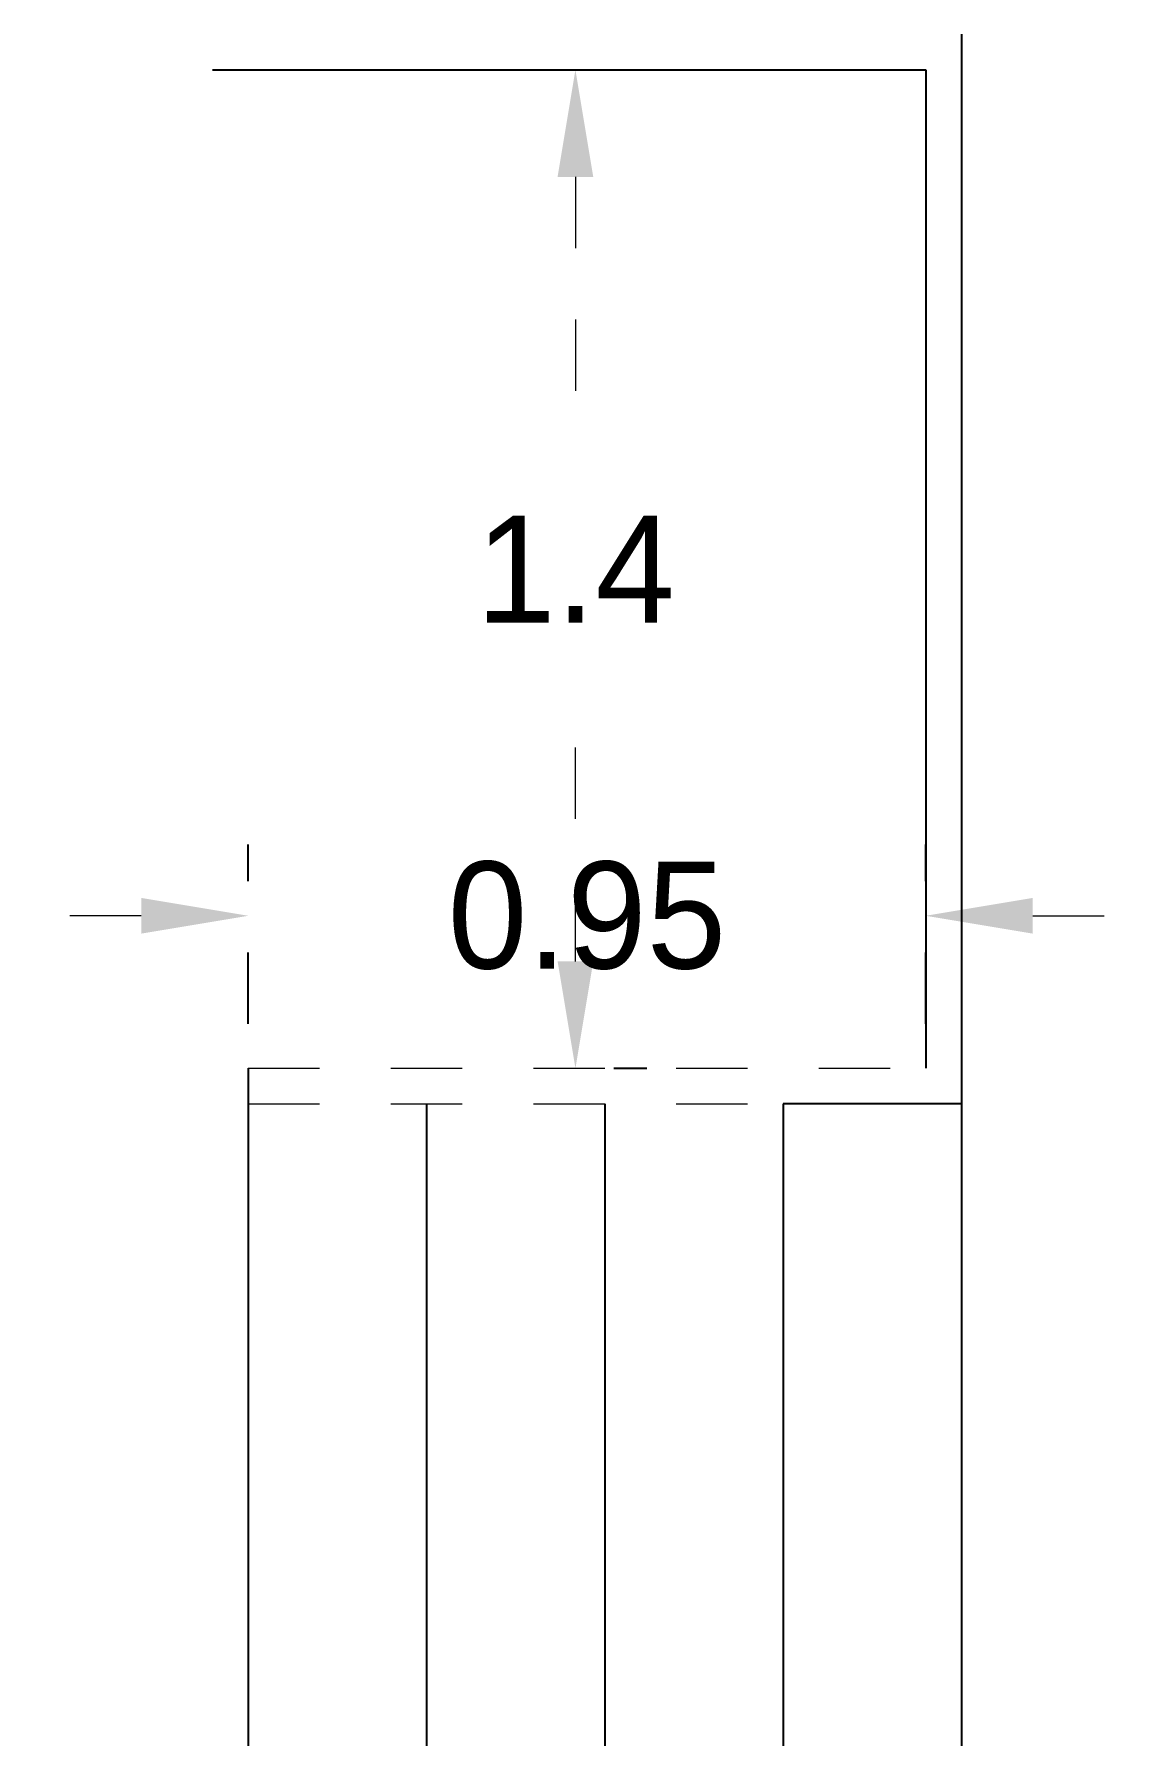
# Model space of a CAD drawing. Header units: inches. Extents: x -100 to 1476, y -184 to 112.
# Drawn here: x 71.106 to 72.656, y 70.013 to 72.413 of the extents above; entities that cross this region are included whole.
import ezdxf

# ---------------------------------------------------------------- set-up
doc = ezdxf.new("R2010")
doc.units = ezdxf.units.IN
doc.header["$MEASUREMENT"] = 0
doc.header["$PDMODE"] = 66
doc.linetypes.add('ACAD_ISO02W100', pattern=[15, 12, -3])
doc.dimstyles.get("Standard").update_dxf_attribs({"dimtxt": 0.15, "dimasz": 0.15, "dimexe": 0.1, "dimexo": 0.0625, "dimgap": 0.09, "dimtad": 0, "dimtih": 1, "dimtoh": 1, "dimdec": 4, "dimdsep": 46, "dimtxsty": 'Standard', "dimcen": 0.09, "dimadec": 0, "dimazin": 0, "dimtfac": 1, "dimtdec": 4, "dimtofl": 0, "dimtmove": 0, "dimatfit": 3, "dimfxl": 0, "dimtolj": 1, "dimtzin": 0, "dimlwd": 15, "dimarcsym": 0})

# ---------------------------------------------------------------- blocks, each defined once
blk = doc.blocks.new('*D212')
at = {"color": 0, "linetype": 'ACAD_ISO02W100', "lineweight": -2, "ltscale": 0.0008, "transparency": 16777216}
for p, q in [((71.9185, 72.3626), (71.9648, 72.3626)), ((71.9185, 70.9626), (71.9648, 70.9626))]:
    blk.add_line(p, q, dxfattribs=at)
at = {"color": 0, "linetype": 'ACAD_ISO02W100', "lineweight": 15, "ltscale": 0.0008, "transparency": 16777216}
for p, q in [((71.8648, 72.2126), (71.8648, 71.8276)), ((71.8648, 71.1126), (71.8648, 71.4976))]:
    blk.add_line(p, q, dxfattribs=at)
at = {"color": 0, "linetype": 'ACAD_ISO02W100', "lineweight": 20, "ltscale": 0.0008, "transparency": 16777216}
for points in [[(71.8398, 72.2126), (71.8898, 72.2126), (71.8648, 72.3626)], [(71.8398, 71.1126), (71.8898, 71.1126), (71.8648, 70.9626)]]:
    blk.add_solid(points, dxfattribs=at)
at = {"layer": 'Defpoints', "color": 0, "linetype": 'ACAD_ISO02W100', "lineweight": 20, "ltscale": 0.0008, "transparency": 16777216}
for p in [(71.856, 72.3626), (71.856, 70.9626), (71.8648, 70.9626)]:
    blk.add_point(p, dxfattribs=at)
at = {"color": 0, "linetype": 'ACAD_ISO02W100', "lineweight": 20, "ltscale": 0.0008, "transparency": 16777216, "insert": (71.8648, 71.6626), "char_height": 0.15, "attachment_point": 5}
blk.add_mtext('\\A1;1.4', dxfattribs=at)
blk = doc.blocks.new('*D213')
at = {"color": 0, "linetype": 'ACAD_ISO02W100', "lineweight": -2, "ltscale": 0.0008, "transparency": 16777216}
for p, q in [((71.406, 71.0251), (71.406, 71.2765)), ((72.356, 71.0251), (72.356, 71.2765))]:
    blk.add_line(p, q, dxfattribs=at)
at = {"color": 0, "linetype": 'ACAD_ISO02W100', "lineweight": 15, "ltscale": 0.0008, "transparency": 16777216}
for p, q in [((71.256, 71.1765), (71.106, 71.1765)), ((72.506, 71.1765), (72.656, 71.1765))]:
    blk.add_line(p, q, dxfattribs=at)
at = {"color": 0, "linetype": 'ACAD_ISO02W100', "lineweight": 20, "ltscale": 0.0008, "transparency": 16777216}
for points in [[(71.256, 71.2015), (71.256, 71.1515), (71.406, 71.1765)], [(72.506, 71.2015), (72.506, 71.1515), (72.356, 71.1765)]]:
    blk.add_solid(points, dxfattribs=at)
at = {"layer": 'Defpoints', "color": 0, "linetype": 'ACAD_ISO02W100', "lineweight": 20, "ltscale": 0.0008, "transparency": 16777216}
for p in [(71.406, 71.1765), (71.406, 70.9626), (72.356, 70.9626)]:
    blk.add_point(p, dxfattribs=at)
at = {"color": 0, "linetype": 'ACAD_ISO02W100', "lineweight": 20, "ltscale": 0.0008, "transparency": 16777216, "insert": (71.881, 71.1765), "char_height": 0.15, "attachment_point": 5}
blk.add_mtext('\\A1;0.95', dxfattribs=at)

msp = doc.modelspace()

# ---------------------------------------------------------------- linework, layer by layer
at = {"color": 0, "linetype": 'ByBlock'}
for p, q in [((72.40603, 72.41265), (72.40603, 70.01265)), ((72.35603, 72.36265), (72.35603, 70.96265)), ((71.40603, 70.96265), (71.40603, 70.01265)), ((71.65603, 70.91265), (71.65603, 70.01265)), ((71.90603, 70.91265), (71.90603, 70.01265)), ((72.15603, 70.91265), (72.15603, 70.01265)), ((72.40603, 70.91265), (72.15603, 70.91265)), ((72.40603, 70.91265), (72.40603, 70.01265))]:
    msp.add_line(p, q, dxfattribs=at)
msp.add_line((71.35603, 72.36265), (72.35603, 72.36265))
at = {"color": 0, "linetype": 'ACAD_ISO02W100', "lineweight": 20, "ltscale": 0.0008}
for p, q in [((71.40603, 70.96265), (72.35603, 70.96265)), ((71.40603, 70.91265), (72.28103, 70.91265))]:
    msp.add_line(p, q, dxfattribs=at)

# ---------------------------------------------------------------- dimensions: what is measured, and where the dimension line sits
dim = msp.add_linear_dim(base=(71.86476, 70.96265), p1=(71.85603, 72.36265), p2=(71.85603, 70.96265), angle=90, dimstyle='Standard', dxfattribs=at)
dim.commit()
dim.dimension.update_dxf_attribs({"geometry": '*D212', "text_midpoint": (71.86476, 71.66265)})
dim = msp.add_linear_dim(base=(71.40603, 71.17651), p1=(72.35603, 70.96265), p2=(71.40603, 70.96265), dimstyle='Standard', dxfattribs=at)
dim.commit()
dim.dimension.update_dxf_attribs({"geometry": '*D213', "text_midpoint": (71.88103, 71.17651)})

doc.saveas('drawing.dxf')
